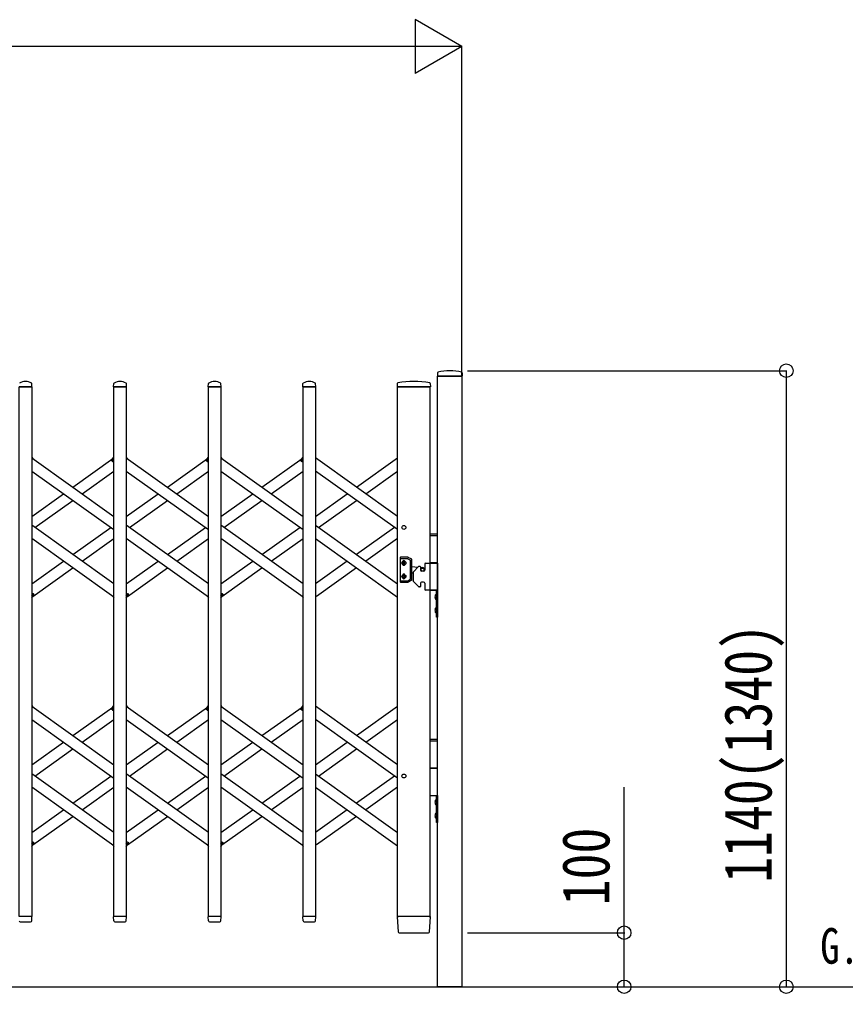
# Model space of a CAD drawing. Units: millimetres, scale not verified. Extents: x -16820 to 16820, y -11880 to 11880.
# Drawn here: x 8530 to 10059, y -8322 to -6519 of the extents above; entities that cross this region are included whole.
import ezdxf
from ezdxf.enums import TextEntityAlignment as Align

# ---------------------------------------------------------------- set-up
doc = ezdxf.new("R2010")
doc.units = ezdxf.units.MM
doc.header["$LTSCALE"] = 50
for name, color, linetype in [('0-1_USER1', 3, 'Continuous'), ('0-3_YKK_13', 4, 'Continuous'), ('0-4_YKK_A1', 4, 'Continuous'), ('0-5_YKK_D', 6, 'Continuous')]:
    doc.layers.add(name, color=color, linetype=linetype)
doc.styles.add('ＭＳ ゴシック', font='')
doc.styles.get('ＭＳ ゴシック').set_extended_font_data('MS Gothic')

msp = doc.modelspace()

# ---------------------------------------------------------------- linework, layer by layer
at = {"layer": '0-3_YKK_13'}
for p, q in [((9303.95, -7172.61), (9303.58, -7178.68)), ((9349.21, -7172.61), (9349.58, -7178.68)), ((9349.28, -7179), (9303.88, -7179)), ((8553.28, -7199), (8529.88, -7199)), ((8553.58, -7198.68), (8553.2, -7192.56)), ((8704.58, -7198.68), (8704.96, -7192.56)), ((8728.28, -7199), (8704.88, -7199)), ((8728.58, -7198.68), (8728.2, -7192.56)), ((8879.58, -7198.68), (8879.96, -7192.56)), ((8903.28, -7199), (8879.88, -7199)), ((8903.58, -7198.68), (8903.2, -7192.56)), ((9054.58, -7198.68), (9054.96, -7192.56)), ((9078.28, -7199), (9054.88, -7199)), ((9078.58, -7198.68), (9078.2, -7192.56)), ((9229.47, -7192.35), (9229.08, -7198.68)), ((9288.88, -7199), (9229.38, -7199)), ((9290.28, -7199), (9288.88, -7199)), ((9290.19, -7192.35), (9290.58, -7198.68)), ((8553.08, -7328.7), (8555.01, -7331.4)), ((8701, -7334.41), (8705.08, -7328.7)), ((8702.46, -7336.68), (8701.24, -7335.81)), ((8702.46, -7336.68), (8705.08, -7333)), ((8728.08, -7328.7), (8730.01, -7331.4)), ((8876, -7334.41), (8880.08, -7328.7)), ((8877.46, -7336.68), (8876.24, -7335.81)), ((8877.46, -7336.68), (8880.08, -7333)), ((8903.08, -7328.7), (8905.01, -7331.4)), ((9051, -7334.41), (9055.08, -7328.7)), ((9052.46, -7336.68), (9051.24, -7335.81)), ((9052.46, -7336.68), (9055.08, -7333)), ((8553.08, -7585), (8555.7, -7581.33)), ((8553.08, -7589.31), (8557.16, -7583.6)), ((8555.7, -7581.33), (8556.92, -7582.2)), ((8703.15, -7586.6), (8705.08, -7589.31)), ((8728.08, -7585), (8730.7, -7581.33)), ((8728.08, -7589.31), (8732.16, -7583.6)), ((8730.7, -7581.33), (8731.92, -7582.2)), ((8878.15, -7586.6), (8880.08, -7589.31)), ((8903.08, -7585), (8905.7, -7581.33)), ((8903.08, -7589.31), (8907.16, -7583.6)), ((8905.7, -7581.33), (8906.92, -7582.2)), ((9053.15, -7586.6), (9055.08, -7589.31)), ((8553.08, -7788.7), (8555.01, -7791.4)), ((8701, -7794.41), (8705.08, -7788.7)), ((8702.46, -7796.68), (8701.24, -7795.81)), ((8702.46, -7796.68), (8705.08, -7793)), ((8728.08, -7788.7), (8730.01, -7791.4)), ((8876, -7794.41), (8880.08, -7788.7)), ((8877.46, -7796.68), (8876.24, -7795.81)), ((8877.46, -7796.68), (8880.08, -7793)), ((8903.08, -7788.7), (8905.01, -7791.4)), ((9051, -7794.41), (9055.08, -7788.7)), ((9052.46, -7796.68), (9051.24, -7795.81)), ((9052.46, -7796.68), (9055.08, -7793)), ((8553.08, -8045), (8555.7, -8041.33)), ((8553.08, -8049.31), (8557.16, -8043.6)), ((8555.7, -8041.33), (8556.92, -8042.2)), ((8703.15, -8046.6), (8705.08, -8049.31)), ((8728.08, -8045), (8730.7, -8041.33)), ((8728.08, -8049.31), (8732.16, -8043.6)), ((8730.7, -8041.33), (8731.92, -8042.2)), ((8878.15, -8046.6), (8880.08, -8049.31)), ((8903.08, -8045), (8905.7, -8041.33)), ((8903.08, -8049.31), (8907.16, -8043.6)), ((8905.7, -8041.33), (8906.92, -8042.2)), ((9053.15, -8046.6), (9055.08, -8049.31)), ((8553.28, -8179), (8529.88, -8179)), ((8553.13, -8186.72), (8553.58, -8179.32)), ((8705.03, -8186.72), (8704.58, -8179.32)), ((8728.28, -8179), (8704.88, -8179)), ((8728.13, -8186.72), (8728.58, -8179.32)), ((8880.03, -8186.72), (8879.58, -8179.32)), ((8903.28, -8179), (8879.88, -8179)), ((8903.13, -8186.72), (8903.58, -8179.32)), ((9055.03, -8186.72), (9054.58, -8179.32)), ((9078.28, -8179), (9054.88, -8179)), ((9078.13, -8186.72), (9078.58, -8179.32)), ((9229.08, -8179.32), (9230.78, -8207.13)), ((9229.38, -8179), (9231.57, -8179)), ((9288.08, -8179), (9231.57, -8179)), ((9288.08, -8179), (9290.28, -8179)), ((9288.88, -8207.13), (9290.58, -8179.32)), ((8532.05, -8189), (8551.11, -8189)), ((8553.1, -8187.13), (8553.13, -8186.72)), ((8705.03, -8186.72), (8705.06, -8187.13)), ((8707.05, -8189), (8726.11, -8189)), ((8728.1, -8187.13), (8728.13, -8186.72)), ((8880.03, -8186.72), (8880.06, -8187.13)), ((8882.05, -8189), (8901.11, -8189)), ((8903.1, -8187.13), (8903.13, -8186.72)), ((9055.03, -8186.72), (9055.06, -8187.13)), ((9057.05, -8189), (9076.11, -8189)), ((9078.1, -8187.13), (9078.13, -8186.72)), ((9232.78, -8209), (9232.88, -8209)), ((9232.88, -8209), (9233.22, -8209))]:
    msp.add_line(p, q, dxfattribs=at)
for points in [[(9232.88, -8209), (9233.22, -8209), (9233.28, -8209)], [(9233.28, -8209), (9286.38, -8209), (9286.88, -8209)]]:
    msp.add_lwpolyline(points, dxfattribs=at)
for centre, radius, start, end in [((9304.95, -7172.67), 1, 104.06552, 176.5), ((9326.58, -7259), 90, 75.93448, 104.06552), ((9348.21, -7172.67), 1, 3.5, 75.93448), ((8541.58, -7212.89), 23.89, 62.3399, 117.6601), ((8552.21, -7192.62), 1, 3.5, 62.3399), ((8705.95, -7192.62), 1, 117.6601, 176.5), ((8716.58, -7212.89), 23.89, 62.3399, 117.6601), ((8727.21, -7192.62), 1, 3.5, 62.3399), ((8880.95, -7192.62), 1, 117.6601, 176.5), ((8891.58, -7212.89), 23.89, 62.3399, 117.6601), ((8902.21, -7192.62), 1, 3.5, 62.3399), ((9055.95, -7192.62), 1, 117.6601, 176.5), ((9066.58, -7212.89), 23.89, 62.3399, 117.6601), ((9077.21, -7192.62), 1, 3.5, 62.3399), ((9230.46, -7192.41), 1, 99.38321, 176.5), ((9259.83, -7370.07), 181.07, 80.6148, 99.3852), ((9289.19, -7192.41), 1, 3.5, 80.61679), ((9303.88, -7178.7), 0.3, 176.5, 270), ((9349.28, -7178.7), 0.3, 270, 3.5), ((8553.28, -7198.7), 0.3, 270, 0), ((8553.28, -7198.7), 0.3, 0, 3.5), ((8704.88, -7198.7), 0.3, 176.5, 180), ((8704.88, -7198.7), 0.3, 180, 270), ((8728.28, -7198.7), 0.3, 270, 0), ((8728.28, -7198.7), 0.3, 0, 3.5), ((8879.88, -7198.7), 0.3, 176.5, 180), ((8879.88, -7198.7), 0.3, 180, 270), ((8903.28, -7198.7), 0.3, 270, 0), ((8903.28, -7198.7), 0.3, 0, 3.5), ((9054.88, -7198.7), 0.3, 176.5, 180), ((9054.88, -7198.7), 0.3, 180, 270), ((9078.28, -7198.7), 0.3, 270, 0), ((9078.28, -7198.7), 0.3, 0, 3.5), ((9229.38, -7198.7), 0.3, 176.5, 270), ((9290.28, -7198.7), 0.3, 270, 3.5), ((8701.82, -7334.99), 1, 144.48402, 234.48402), ((8876.82, -7334.99), 1, 144.48402, 234.48402), ((9051.82, -7334.99), 1, 144.48402, 234.48402), ((8556.34, -7583.01), 1, 324.48402, 54.48402), ((8731.34, -7583.01), 1, 324.48402, 54.48402), ((8906.34, -7583.01), 1, 324.48402, 54.48402), ((8701.82, -7794.99), 1, 144.48402, 234.48402), ((8876.82, -7794.99), 1, 144.48402, 234.48402), ((9051.82, -7794.99), 1, 144.48402, 234.48402), ((8556.34, -8043.01), 1, 324.48402, 54.48402), ((8731.34, -8043.01), 1, 324.48402, 54.48402), ((8906.34, -8043.01), 1, 324.48402, 54.48402), ((8553.28, -8179.3), 0.3, 356.5, 90), ((8704.88, -8179.3), 0.3, 90, 183.5), ((8728.28, -8179.3), 0.3, 356.5, 90), ((8879.88, -8179.3), 0.3, 90, 183.5), ((8903.28, -8179.3), 0.3, 356.5, 90), ((9054.88, -8179.3), 0.3, 90, 183.5), ((9078.28, -8179.3), 0.3, 356.5, 90), ((9229.38, -8179.3), 0.3, 90, 183.5), ((9290.28, -8179.3), 0.3, 356.5, 90), ((8532.05, -8187), 2, 183.5, 270), ((8551.11, -8187), 2, 270, 356.5), ((8707.05, -8187), 2, 183.5, 270), ((8726.11, -8187), 2, 270, 356.5), ((8882.05, -8187), 2, 183.5, 270), ((8901.11, -8187), 2, 270, 356.5), ((9057.05, -8187), 2, 183.5, 270), ((9076.11, -8187), 2, 270, 356.5), ((9232.78, -8207), 2, 183.5, 270), ((9286.88, -8207), 2, 270, 356.5)]:
    msp.add_arc(centre, radius, start, end, dxfattribs=at)
at = {"layer": '0-4_YKK_A1'}
for p, q in [((9230.08, -8179), (9230.08, -7199)), ((9230.08, -7199), (9290.08, -7199)), ((9290.08, -8179), (9290.08, -7199)), ((8553.08, -7330.03), (8705.08, -7438.51)), ((8629.08, -7384.27), (8703.15, -7331.4)), ((8702.63, -7336.43), (8705.08, -7333)), ((8728.08, -7330.03), (8880.08, -7438.51)), ((8804.08, -7384.27), (8878.15, -7331.4)), ((8877.63, -7336.43), (8880.08, -7333)), ((8903.08, -7330.03), (9055.08, -7438.51)), ((8979.08, -7384.27), (9053.15, -7331.4)), ((9052.63, -7336.43), (9055.08, -7333)), ((9230.08, -7438.51), (9078.08, -7330.03)), ((9154.08, -7384.27), (9230.08, -7330.03)), ((8702.63, -7336.43), (8705.08, -7338.18)), ((8877.63, -7336.43), (8880.08, -7338.18)), ((9052.63, -7336.43), (9055.08, -7338.18)), ((8553.08, -7354.6), (8705.08, -7463.08)), ((8646.29, -7396.55), (8705.08, -7354.6)), ((8728.08, -7354.6), (8880.08, -7463.08)), ((8821.29, -7396.55), (8880.08, -7354.6)), ((8903.08, -7354.6), (9055.08, -7463.08)), ((8996.29, -7396.55), (9055.08, -7354.6)), ((9230.08, -7463.08), (9078.08, -7354.6)), ((9171.29, -7396.55), (9230.08, -7354.6)), ((8553.08, -7438.51), (8611.87, -7396.55)), ((8728.08, -7438.51), (8786.87, -7396.55)), ((8903.08, -7438.51), (8961.87, -7396.55)), ((9078.08, -7438.51), (9136.87, -7396.55)), ((8558.79, -7459), (8629.08, -7408.84)), ((8733.79, -7459), (8804.08, -7408.84)), ((8908.79, -7459), (8979.08, -7408.84)), ((9083.79, -7459), (9154.08, -7408.84)), ((8705.08, -7563.41), (8553.08, -7454.93)), ((8629.08, -7509.17), (8699.37, -7459)), ((8880.08, -7563.41), (8728.08, -7454.93)), ((8804.08, -7509.17), (8874.37, -7459)), ((9055.08, -7563.41), (8903.08, -7454.93)), ((8979.08, -7509.17), (9049.37, -7459)), ((9078.08, -7454.93), (9230.08, -7563.41)), ((9224.37, -7459), (9154.08, -7509.17)), ((8705.08, -7587.98), (8553.08, -7479.5)), ((8646.29, -7521.45), (8705.08, -7479.5)), ((8880.08, -7587.98), (8728.08, -7479.5)), ((8821.29, -7521.45), (8880.08, -7479.5)), ((9055.08, -7587.98), (8903.08, -7479.5)), ((8996.29, -7521.45), (9055.08, -7479.5)), ((9078.08, -7479.5), (9230.08, -7587.98)), ((9230.08, -7479.5), (9171.29, -7521.45)), ((9290.08, -7471), (9304.08, -7471)), ((9290.08, -7474), (9304.08, -7474)), ((9234.58, -7515.2), (9234.58, -7559.2)), ((9249.31, -7514.2), (9235.58, -7514.2)), ((9256.08, -7517.96), (9249.81, -7514.34)), ((8553.08, -7563.41), (8611.87, -7521.45)), ((8555.01, -7586.6), (8629.08, -7533.74)), ((8728.08, -7563.41), (8786.87, -7521.45)), ((8730.01, -7586.6), (8804.08, -7533.74)), ((8903.08, -7563.41), (8961.87, -7521.45)), ((8905.01, -7586.6), (8979.08, -7533.74)), ((9136.87, -7521.45), (9078.08, -7563.41)), ((9154.08, -7533.74), (9080.01, -7586.6)), ((9235.58, -7516.7), (9248.64, -7516.7)), ((9240.35, -7524.29), (9239.53, -7524.29)), ((9242.81, -7525.11), (9243.63, -7525.11)), ((9249.14, -7516.84), (9253.58, -7519.4)), ((9254.08, -7554.14), (9254.08, -7520.27)), ((9256.58, -7555.58), (9256.58, -7518.82)), ((9256.58, -7531.51), (9267.67, -7532.41)), ((9268.49, -7531.59), (9259.17, -7540.92)), ((9271.08, -7531), (9269.91, -7531)), ((9272.08, -7532), (9272.08, -7538)), ((9272.08, -7532.77), (9276.41, -7533.12)), ((9280.08, -7527), (9280.08, -7538)), ((9282.08, -7525), (9304.08, -7525)), ((9290.08, -7524), (9304.08, -7524)), ((9304.08, -7525), (9290.08, -7525)), ((9304.08, -7525), (9304.08, -7575)), ((9240.35, -7550.11), (9239.53, -7550.11)), ((9242.81, -7549.29), (9243.63, -7549.29)), ((9256.58, -7542.89), (9258.58, -7542.73)), ((9258.58, -7542.33), (9258.58, -7557.67)), ((9278.08, -7540), (9274.08, -7540)), ((9235.58, -7557.7), (9248.64, -7557.7)), ((9235.58, -7560.2), (9249.31, -7560.2)), ((9249.14, -7557.57), (9253.58, -7555.01)), ((9256.08, -7556.45), (9249.81, -7560.07)), ((9268.49, -7568.42), (9259.17, -7559.09)), ((9271.08, -7569), (9269.91, -7569)), ((9272.08, -7562), (9272.08, -7568)), ((9278.08, -7560), (9274.08, -7560)), ((9280.08, -7562), (9280.08, -7573)), ((8553.08, -7579.83), (8555.53, -7581.57)), ((8553.08, -7585), (8555.53, -7581.57)), ((8728.08, -7579.83), (8730.53, -7581.57)), ((8728.08, -7585), (8730.53, -7581.57)), ((8903.08, -7579.83), (8905.53, -7581.57)), ((8903.08, -7585), (8905.53, -7581.57)), ((9304.08, -7575), (9282.08, -7575)), ((9290.08, -7575), (9304.08, -7575)), ((9301.57, -7581.6), (9301.57, -7593.4)), ((9302.08, -7581.6), (9301.57, -7581.6)), ((9302.08, -7581.6), (9302.08, -7593.4)), ((9302.08, -7593.4), (9301.57, -7593.4)), ((9301.57, -7606.6), (9301.57, -7618.4)), ((9302.08, -7606.6), (9301.57, -7606.6)), ((9302.08, -7618.4), (9301.57, -7618.4)), ((9302.08, -7606.6), (9302.08, -7618.4)), ((8553.08, -7790.03), (8705.08, -7898.51)), ((8629.08, -7844.27), (8703.15, -7791.4)), ((8702.63, -7796.43), (8705.08, -7793)), ((8702.63, -7796.43), (8705.08, -7798.18)), ((8728.08, -7790.03), (8880.08, -7898.51)), ((8804.08, -7844.27), (8878.15, -7791.4)), ((8877.63, -7796.43), (8880.08, -7793)), ((8877.63, -7796.43), (8880.08, -7798.18)), ((8903.08, -7790.03), (9055.08, -7898.51)), ((8979.08, -7844.27), (9053.15, -7791.4)), ((9052.63, -7796.43), (9055.08, -7793)), ((9052.63, -7796.43), (9055.08, -7798.18)), ((9230.08, -7898.51), (9078.08, -7790.03)), ((9154.08, -7844.27), (9230.08, -7790.03)), ((8553.08, -7814.6), (8705.08, -7923.08)), ((8646.29, -7856.55), (8705.08, -7814.6)), ((8728.08, -7814.6), (8880.08, -7923.08)), ((8821.29, -7856.55), (8880.08, -7814.6)), ((8903.08, -7814.6), (9055.08, -7923.08)), ((8996.29, -7856.55), (9055.08, -7814.6)), ((9230.08, -7923.08), (9078.08, -7814.6)), ((9171.29, -7856.55), (9230.08, -7814.6)), ((8553.08, -7898.51), (8611.87, -7856.55)), ((8728.08, -7898.51), (8786.87, -7856.55)), ((8903.08, -7898.51), (8961.87, -7856.55)), ((9078.08, -7898.51), (9136.87, -7856.55)), ((9290.08, -7851), (9304.08, -7851)), ((9290.08, -7854), (9304.08, -7854)), ((8558.79, -7919), (8629.08, -7868.84)), ((8733.79, -7919), (8804.08, -7868.84)), ((8908.79, -7919), (8979.08, -7868.84)), ((9083.79, -7919), (9154.08, -7868.84)), ((9290.08, -7904), (9304.08, -7904)), ((9304.08, -7905), (9290.08, -7905)), ((8705.08, -8023.41), (8553.08, -7914.93)), ((8629.08, -7969.17), (8699.37, -7919)), ((8880.08, -8023.41), (8728.08, -7914.93)), ((8804.08, -7969.17), (8874.37, -7919)), ((9055.08, -8023.41), (8903.08, -7914.93)), ((8979.08, -7969.17), (9049.37, -7919)), ((9078.08, -7914.93), (9230.08, -8023.41)), ((9224.37, -7919), (9154.08, -7969.17)), ((8705.08, -8047.98), (8553.08, -7939.5)), ((8646.29, -7981.45), (8705.08, -7939.5)), ((8880.08, -8047.98), (8728.08, -7939.5)), ((8821.29, -7981.45), (8880.08, -7939.5)), ((9055.08, -8047.98), (8903.08, -7939.5)), ((8996.29, -7981.45), (9055.08, -7939.5)), ((9078.08, -7939.5), (9230.08, -8047.98)), ((9230.08, -7939.5), (9171.29, -7981.45)), ((9290.08, -7955), (9304.08, -7955)), ((9301.57, -7961.6), (9301.57, -7973.4)), ((9302.08, -7961.6), (9301.57, -7961.6)), ((9302.08, -7961.6), (9302.08, -7973.4)), ((8553.08, -8023.41), (8611.87, -7981.45)), ((8728.08, -8023.41), (8786.87, -7981.45)), ((8903.08, -8023.41), (8961.87, -7981.45)), ((9136.87, -7981.45), (9078.08, -8023.41)), ((9302.08, -7973.4), (9301.57, -7973.4)), ((8555.01, -8046.6), (8629.08, -7993.74)), ((8730.01, -8046.6), (8804.08, -7993.74)), ((8905.01, -8046.6), (8979.08, -7993.74)), ((9154.08, -7993.74), (9080.01, -8046.6)), ((9301.57, -7986.6), (9301.57, -7998.4)), ((9302.08, -7986.6), (9301.57, -7986.6)), ((9302.08, -7998.4), (9301.57, -7998.4)), ((9302.08, -7986.6), (9302.08, -7998.4)), ((8553.08, -8039.83), (8555.53, -8041.57)), ((8553.08, -8045), (8555.53, -8041.57)), ((8728.08, -8039.83), (8730.53, -8041.57)), ((8728.08, -8045), (8730.53, -8041.57)), ((8903.08, -8039.83), (8905.53, -8041.57)), ((8903.08, -8045), (8905.53, -8041.57)), ((9290.08, -8179), (9230.08, -8179)), ((-172.92, -8309), (10145.08, -8309)), ((9300.08, -8309), (9345.08, -8309))]:
    msp.add_line(p, q, dxfattribs=at)
for points in [[(9304.08, -7179), (9349.08, -7179), (9349.08, -8309), (9304.08, -8309)], [(8530.08, -7199), (8553.08, -7199), (8553.08, -8179), (8530.08, -8179)], [(8705.08, -7199), (8728.08, -7199), (8728.08, -8179), (8705.08, -8179)], [(8880.08, -7199), (8903.08, -7199), (8903.08, -8179), (8880.08, -8179)], [(9055.08, -7199), (9078.08, -7199), (9078.08, -8179), (9055.08, -8179)], [(9302.08, -7625), (9302.08, -7575), (9304.08, -7575), (9304.08, -7625)], [(9302.08, -8005), (9302.08, -7955), (9304.08, -7955), (9304.08, -8005)]]:
    msp.add_lwpolyline(points, close=True, dxfattribs=at)
for points in [[(9239.53, -7524.29), (9239.53, -7525.11), (9240.35, -7525.11)], [(9241.99, -7523.47), (9241.99, -7522.65), (9241.17, -7522.65), (9241.17, -7523.47)], [(9241.17, -7525.93), (9241.17, -7526.75), (9241.99, -7526.75), (9241.99, -7525.93)], [(9243.63, -7525.11), (9243.63, -7524.29), (9242.81, -7524.29)], [(9239.53, -7550.11), (9239.53, -7549.29), (9240.35, -7549.29)], [(9241.17, -7548.47), (9241.17, -7547.65), (9241.99, -7547.65), (9241.99, -7548.47)], [(9241.99, -7550.93), (9241.99, -7551.75), (9241.17, -7551.75), (9241.17, -7550.93)], [(9243.63, -7549.29), (9243.63, -7550.11), (9242.81, -7550.11)], [(9299.47, -7585), (9302.25, -7586.36), (9302.86, -7587.5)], [(9299.47, -7590), (9302.25, -7588.65), (9302.86, -7587.5)], [(9299.47, -7610), (9302.25, -7611.36), (9302.86, -7612.5)], [(9299.47, -7615), (9302.25, -7613.65), (9302.86, -7612.5)], [(9299.47, -7965), (9302.25, -7966.36), (9302.86, -7967.5)], [(9299.47, -7970), (9302.25, -7968.65), (9302.86, -7967.5)], [(9299.47, -7990), (9302.25, -7991.36), (9302.86, -7992.5)], [(9299.47, -7995), (9302.25, -7993.65), (9302.86, -7992.5)]]:
    msp.add_lwpolyline(points, dxfattribs=at)
for centre, radius in [((9241.58, -7459), 3.65), ((9241.58, -7524.7), 3.75), ((9276.08, -7537.2), 3), ((9276.08, -7537.2), 2.8), ((9241.58, -7549.7), 3.75), ((9241.58, -7919), 3.65)]:
    msp.add_circle(centre, radius, dxfattribs=at)
for centre, radius, start, end in [((9235.58, -7515.2), 1, 90, 180), ((9249.31, -7515.2), 1, 60, 90), ((9235.58, -7517.7), 1, 90, 180), ((9241.58, -7522.7), 2.25, 33.74899, 146.25101), ((9241.58, -7526.7), 2.25, 213.74899, 326.25101), ((9240.35, -7523.47), 0.82, 270, 0), ((9240.35, -7525.93), 0.82, 0, 90), ((9242.81, -7523.47), 0.82, 180, 270), ((9242.81, -7525.93), 0.82, 90, 180), ((9248.64, -7517.7), 1, 60, 90), ((9253.08, -7520.27), 1, 0, 60), ((9255.58, -7518.82), 1, 0, 60), ((9269.91, -7533), 2, 90, 135), ((9271.08, -7532), 1, 0, 90), ((9276.08, -7537.2), 4.1, 347.31124, 85.37435), ((9282.08, -7527), 2, 90, 180), ((9241.58, -7547.7), 2.25, 33.74899, 146.25101), ((9240.35, -7548.47), 0.82, 270, 0), ((9240.35, -7550.93), 0.82, 0, 90), ((9242.81, -7548.47), 0.82, 180, 270), ((9242.81, -7550.93), 0.82, 90, 180), ((9260.58, -7542.33), 2, 135, 180), ((9274.08, -7538), 2, 180, 270), ((9278.08, -7538), 2, 270, 0), ((9235.58, -7556.7), 1, 180, 270), ((9235.58, -7559.2), 1, 180, 270), ((9241.58, -7551.7), 2.25, 213.74899, 326.25101), ((9248.64, -7556.7), 1, 270, 300), ((9249.31, -7559.2), 1, 270, 300), ((9253.08, -7554.14), 1, 300, 0), ((9255.58, -7555.58), 1, 300, 0), ((9260.58, -7557.67), 2, 180, 225), ((9269.91, -7567), 2, 225, 270), ((9271.08, -7568), 1, 270, 0), ((9274.08, -7562), 2, 90, 180), ((9278.08, -7562), 2, 0, 90), ((9282.08, -7573), 2, 180, 270), ((9307.31, -7587.5), 8.23, 134.2189, 225.7811), ((9307.31, -7612.5), 8.23, 134.2189, 225.7811), ((9307.31, -7967.5), 8.23, 134.2189, 225.7811), ((9307.31, -7992.5), 8.23, 134.2189, 225.7811)]:
    msp.add_arc(centre, radius, start, end, dxfattribs=at)
at = {"layer": '0-5_YKK_D'}
for p, q in [((9349.08, -6569), (9262.48, -6519)), ((9262.48, -6519), (9262.48, -6619)), ((9249.08, -6569), (723.08, -6569)), ((9349.08, -6569), (9175.88, -6569)), ((9349.08, -6569), (9262.48, -6619)), ((9349.08, -7178), (9349.08, -6568)), ((9359.08, -7169), (9950.08, -7169)), ((9949.08, -7169), (9949.08, -8309)), ((9359.08, -8209), (9650.08, -8209)), ((9359.08, -8309), (9950.08, -8309)), ((9359.08, -8309), (9650.08, -8309))]:
    msp.add_line(p, q, dxfattribs=at)
msp.add_lwpolyline([(9649.08, -8309), (9649.08, -8209), (9649.08, -7939.8)], dxfattribs=at)
for centre in [(9949.08, -7169), (9649.08, -8209), (9649.08, -8309), (9949.08, -8309)]:
    msp.add_circle(centre, 12.5, dxfattribs=at)

# ---------------------------------------------------------------- texts
at = {"layer": '0-1_USER1', "style": 'ＭＳ ゴシック', "width": 0.8}
msp.add_text('G.L', height=65.98, dxfattribs=at).set_placement((10011.89, -8286.13), align=Align.BOTTOM_LEFT)
at = {"layer": '0-5_YKK_D', "style": 'ＭＳ ゴシック', "width": 0.8}
for s, p in [('1140(1340)', (9948.28, -8116.6)), ('100', (9648.28, -8158.2))]:
    msp.add_text(s, height=87.98, rotation=90, dxfattribs=at).set_placement(p, align=Align.BOTTOM_LEFT)

doc.saveas('drawing.dxf')
